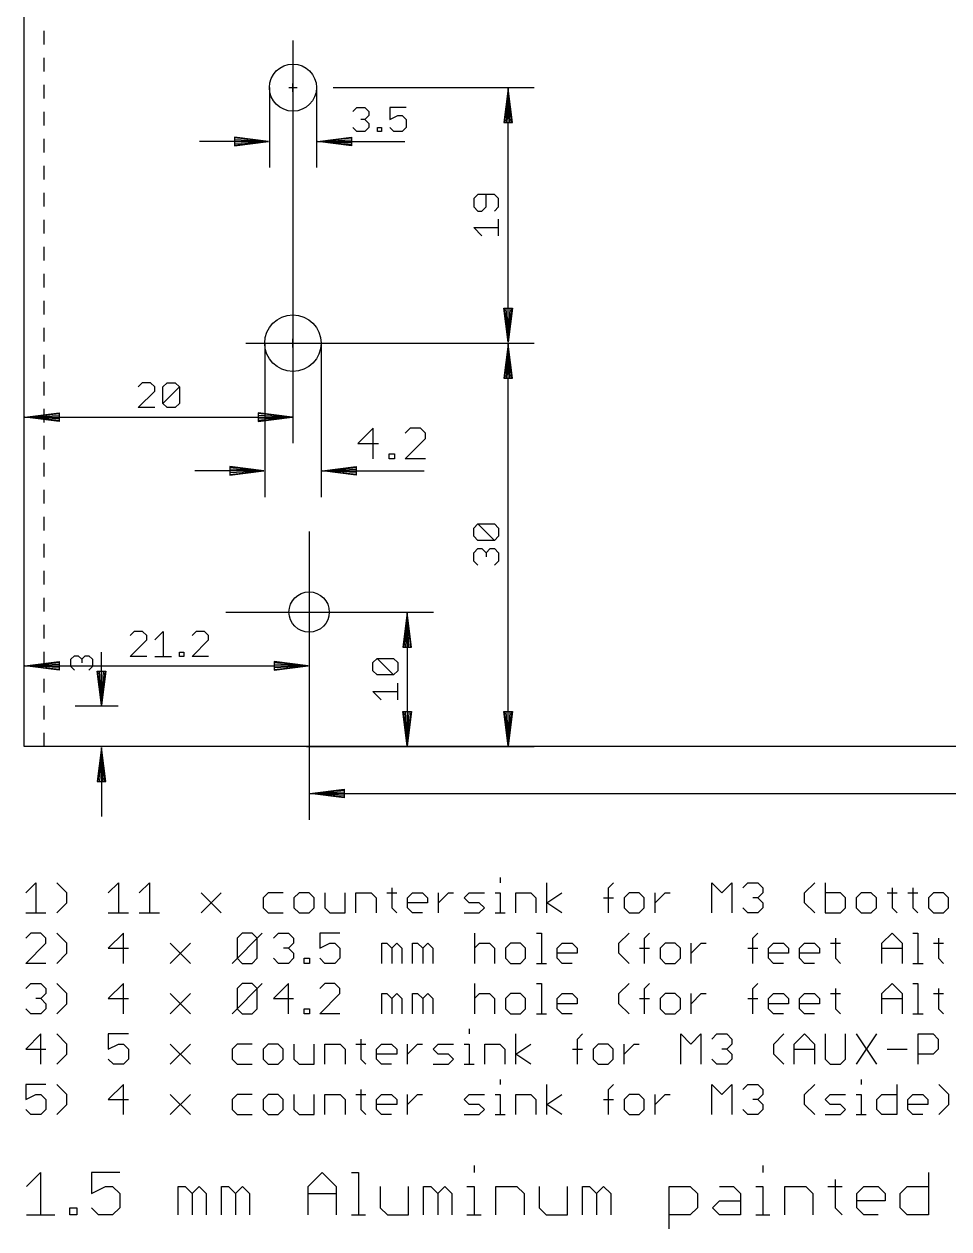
# Model space of a CAD drawing. Extents: x -84 to 369, y -36 to 256.
# Drawn here: x 0 to 68.8, y -35.9 to 53.7 of the extents above; entities that cross this region are included whole.
import ezdxf

# ---------------------------------------------------------------- set-up
doc = ezdxf.new("R2010")
doc.units = 0
doc.header["$MEASUREMENT"] = 0
for name, color, linetype, true_color in [('114', 253, 'CONTINUOUS', 0xadadad), ('20', 7, 'CONTINUOUS', 0xffffff), ('47', 140, 'CONTINUOUS', 0x00bfff)]:
    doc.layers.add(name, color=color, linetype=linetype, true_color=true_color)

msp = doc.modelspace()

# ---------------------------------------------------------------- linework, layer by layer
at = {"layer": '114'}
for p, q in [((33.467, -31.1506), (33.467, -31.6751)), ((54.952, -31.1506), (54.952, -31.6751)), ((0.1778, -32.7241), (1.2268, -31.6751)), ((1.2268, -31.6751), (1.2268, -34.8222)), ((7.11, -31.6751), (5.0119, -31.6751)), ((5.0119, -31.6751), (5.0119, -33.2487)), ((21.1257, -32.7241), (22.1747, -31.6751)), ((22.1747, -31.6751), (23.2238, -32.7241)), ((24.3484, -31.6751), (24.873, -31.6751)), ((24.873, -31.6751), (24.873, -34.8222)), ((60.3232, -32.1996), (60.3232, -34.2977)), ((67.268, -31.6751), (67.268, -34.8222)), ((5.0119, -33.2487), (6.061, -32.7241)), ((6.061, -32.7241), (6.5855, -32.7241)), ((6.5855, -32.7241), (7.11, -33.2487)), ((11.4574, -34.8222), (11.4574, -32.7241)), ((11.4574, -32.7241), (11.9819, -32.7241)), ((11.9819, -32.7241), (12.5065, -33.2487)), ((12.5065, -33.2487), (13.031, -32.7241)), ((13.031, -32.7241), (13.5555, -33.2487)), ((14.6802, -34.8222), (14.6802, -32.7241)), ((14.6802, -32.7241), (15.2047, -32.7241)), ((15.2047, -32.7241), (15.7292, -33.2487)), ((15.7292, -33.2487), (16.2537, -32.7241)), ((16.2537, -32.7241), (16.7782, -33.2487)), ((21.1257, -34.8222), (21.1257, -32.7241)), ((23.2238, -32.7241), (23.2238, -34.8222)), ((26.4969, -32.7241), (26.4969, -34.2977)), ((28.595, -34.8222), (28.595, -32.7241)), ((29.7197, -34.8222), (29.7197, -32.7241)), ((29.7197, -32.7241), (30.2442, -32.7241)), ((30.2442, -32.7241), (30.7687, -33.2487)), ((30.7687, -33.2487), (31.2932, -32.7241)), ((31.2932, -32.7241), (31.8178, -33.2487)), ((32.9425, -32.7241), (33.467, -32.7241)), ((33.467, -32.7241), (33.467, -34.8222)), ((35.091, -34.8222), (35.091, -32.7241)), ((35.091, -32.7241), (36.6645, -32.7241)), ((36.6645, -32.7241), (37.189, -33.2487)), ((38.3137, -32.7241), (38.3137, -34.2977)), ((40.4118, -34.8222), (40.4118, -32.7241)), ((41.5365, -34.8222), (41.5365, -32.7241)), ((41.5365, -32.7241), (42.061, -32.7241)), ((42.061, -32.7241), (42.5855, -33.2487)), ((42.5855, -33.2487), (43.11, -32.7241)), ((43.11, -32.7241), (43.6345, -33.2487)), ((47.982, -35.8712), (47.982, -32.7241)), ((47.982, -32.7241), (49.5555, -32.7241)), ((49.5555, -32.7241), (50.08, -33.2487)), ((51.7292, -32.7241), (52.7783, -32.7241)), ((52.7783, -32.7241), (53.3028, -33.2487)), ((54.4275, -32.7241), (54.952, -32.7241)), ((54.952, -32.7241), (54.952, -34.8222)), ((56.576, -34.8222), (56.576, -32.7241)), ((56.576, -32.7241), (58.1495, -32.7241)), ((58.1495, -32.7241), (58.674, -33.2487)), ((59.7987, -32.7241), (60.8478, -32.7241)), ((61.9472, -33.2487), (62.4717, -32.7241)), ((62.4717, -32.7241), (63.5208, -32.7241)), ((63.5208, -32.7241), (64.0453, -33.2487)), ((65.17, -33.2487), (65.6945, -32.7241)), ((65.6945, -32.7241), (67.268, -32.7241)), ((7.11, -33.2487), (7.11, -34.2977)), ((12.5065, -33.2487), (12.5065, -34.8222)), ((13.5555, -33.2487), (13.5555, -34.8222)), ((15.7292, -33.2487), (15.7292, -34.8222)), ((16.7782, -33.2487), (16.7782, -34.8222)), ((21.1257, -33.2487), (23.2238, -33.2487)), ((30.7687, -33.2487), (30.7687, -34.8222)), ((31.8178, -33.2487), (31.8178, -34.8222)), ((37.189, -33.2487), (37.189, -34.8222)), ((42.5855, -33.2487), (42.5855, -34.8222)), ((43.6345, -33.2487), (43.6345, -34.8222)), ((50.08, -33.2487), (50.08, -34.2977)), ((51.2047, -34.2977), (51.7292, -33.7732)), ((51.7292, -33.7732), (53.3028, -33.7732)), ((53.3028, -33.2487), (53.3028, -34.8222)), ((58.674, -33.2487), (58.674, -34.8222)), ((61.9472, -34.2977), (61.9472, -33.2487)), ((64.0453, -33.7732), (61.9472, -33.7732)), ((64.0453, -33.2487), (64.0453, -33.7732)), ((65.17, -34.2977), (65.17, -33.2487)), ((0.1778, -34.8222), (2.2759, -34.8222)), ((3.4006, -34.8222), (3.4006, -34.2977)), ((3.4006, -34.2977), (3.9251, -34.2977)), ((3.9251, -34.8222), (3.4006, -34.8222)), ((3.9251, -34.2977), (3.9251, -34.8222)), ((5.5364, -34.8222), (5.0119, -34.2977)), ((6.5855, -34.8222), (5.5364, -34.8222)), ((7.11, -34.2977), (6.5855, -34.8222)), ((24.3484, -34.8222), (25.3975, -34.8222)), ((26.4969, -34.2977), (27.0215, -34.8222)), ((27.0215, -34.8222), (28.595, -34.8222)), ((32.9425, -34.8222), (33.9915, -34.8222)), ((38.3137, -34.2977), (38.8382, -34.8222)), ((38.8382, -34.8222), (40.4118, -34.8222)), ((49.5555, -34.8222), (47.982, -34.8222)), ((50.08, -34.2977), (49.5555, -34.8222)), ((51.7292, -34.8222), (51.2047, -34.2977)), ((53.3028, -34.8222), (51.7292, -34.8222)), ((54.4275, -34.8222), (55.4765, -34.8222)), ((60.3232, -34.2977), (60.8478, -34.8222)), ((62.4717, -34.8222), (61.9472, -34.2977)), ((63.5208, -34.8222), (62.4717, -34.8222)), ((65.6945, -34.8222), (65.17, -34.2977)), ((67.268, -34.8222), (65.6945, -34.8222))]:
    msp.add_line(p, q, dxfattribs=at)
at = {"layer": '20'}
for p, q in [((0, 0), (0, 240)), ((1.5, 52.2167), (1.5, 53.225)), ((1.5, 50.2083), (1.5, 51.2167)), ((1.5, 48.2), (1.5, 49.2083)), ((1.5, 46.1917), (1.5, 47.2)), ((1.5, 44.1833), (1.5, 45.1917)), ((1.5, 42.175), (1.5, 43.1833)), ((1.5, 40.1667), (1.5, 41.175)), ((1.5, 38.1583), (1.5, 39.1667)), ((1.5, 36.15), (1.5, 37.1583)), ((1.5, 34.1417), (1.5, 35.15)), ((1.5, 32.1333), (1.5, 33.1417)), ((1.5, 30.125), (1.5, 31.1333)), ((1.5, 28.1167), (1.5, 29.125)), ((1.5, 26.1083), (1.5, 27.1167)), ((1.5, 24.1), (1.5, 25.1083)), ((1.5, 22.0917), (1.5, 23.1)), ((1.5, 20.0833), (1.5, 21.0917)), ((1.5, 18.075), (1.5, 19.0833)), ((1.5, 16.0667), (1.5, 17.075)), ((1.5, 14.0583), (1.5, 15.0667)), ((1.5, 12.05), (1.5, 13.0583)), ((1.5, 10.0417), (1.5, 11.05)), ((1.5, 8.0333), (1.5, 9.0417)), ((1.5, 6.025), (1.5, 7.0333)), ((1.5, 4.0167), (1.5, 5.025)), ((1.5, 2.0083), (1.5, 3.0167)), ((1.5, 0), (1.5, 1.0083)), ((1.5, 0), (0, 0)), ((288.5, 0), (1.5, 0)), ((35.4148, -9.7504), (35.4148, -10.1251)), ((0.127, -10.8744), (0.8763, -10.1251)), ((0.8763, -10.1251), (0.8763, -12.373)), ((3.1783, -10.8744), (2.429, -10.1251)), ((6.2656, -10.8744), (7.0149, -10.1251)), ((7.0149, -10.1251), (7.0149, -12.373)), ((8.5675, -10.8744), (9.3168, -10.1251)), ((9.3168, -10.1251), (9.3168, -12.373)), ((27.3579, -10.4997), (27.3579, -11.9983)), ((38.8768, -12.373), (38.8768, -10.1251)), ((43.4717, -10.4997), (43.8463, -10.1251)), ((43.4717, -12.373), (43.4717, -10.4997)), ((51.1539, -12.373), (51.1539, -10.1251)), ((51.1539, -10.1251), (51.9032, -10.8744)), ((51.9032, -10.8744), (52.6525, -10.1251)), ((52.6525, -10.1251), (52.6525, -12.373)), ((53.4559, -10.4997), (53.8305, -10.1251)), ((53.8305, -10.1251), (54.5798, -10.1251)), ((54.5798, -10.1251), (54.9545, -10.4997)), ((54.9545, -10.4997), (54.9545, -10.8744)), ((58.0598, -10.8744), (58.8091, -10.1251)), ((59.5944, -10.1251), (59.5944, -12.373)), ((64.573, -10.4997), (64.573, -11.9983)), ((66.1077, -10.4997), (66.1077, -11.9983)), ((2.429, -12.373), (3.1783, -11.6237)), ((3.1783, -11.6237), (3.1783, -10.8744)), ((13.1715, -10.8744), (14.6701, -12.373)), ((13.1715, -12.373), (14.6701, -10.8744)), ((18.1501, -10.8744), (17.7754, -11.249)), ((17.7754, -11.249), (17.7754, -11.9983)), ((19.274, -10.8744), (18.1501, -10.8744)), ((20.452, -10.8744), (20.0774, -11.249)), ((20.0774, -11.249), (20.0774, -11.9983)), ((21.2013, -10.8744), (20.452, -10.8744)), ((21.576, -11.249), (21.2013, -10.8744)), ((21.576, -11.9983), (21.576, -11.249)), ((22.3793, -10.8744), (22.3793, -11.9983)), ((23.8779, -12.373), (23.8779, -10.8744)), ((24.6813, -12.373), (24.6813, -10.8744)), ((24.6813, -10.8744), (25.8053, -10.8744)), ((25.8053, -10.8744), (26.1799, -11.249)), ((26.1799, -11.249), (26.1799, -12.373)), ((26.9833, -10.8744), (27.7326, -10.8744)), ((28.5179, -11.249), (28.8926, -10.8744)), ((28.5179, -11.9983), (28.5179, -11.249)), ((30.0165, -11.6237), (28.5179, -11.6237)), ((28.8926, -10.8744), (29.6419, -10.8744)), ((29.6419, -10.8744), (30.0165, -11.249)), ((30.0165, -11.249), (30.0165, -11.6237)), ((30.8199, -12.373), (30.8199, -10.8744)), ((30.8199, -11.6237), (31.5692, -10.8744)), ((31.5692, -10.8744), (31.9438, -10.8744)), ((32.7382, -11.249), (33.1128, -10.8744)), ((33.1128, -11.6237), (32.7382, -11.249)), ((33.1128, -10.8744), (34.2368, -10.8744)), ((33.8621, -11.6237), (33.1128, -11.6237)), ((34.2368, -11.9983), (33.8621, -11.6237)), ((35.0401, -10.8744), (35.4148, -10.8744)), ((35.4148, -10.8744), (35.4148, -12.373)), ((36.5748, -12.373), (36.5748, -10.8744)), ((36.5748, -10.8744), (37.6987, -10.8744)), ((37.6987, -10.8744), (38.0734, -11.249)), ((38.0734, -11.249), (38.0734, -12.373)), ((38.8768, -11.6237), (40.0007, -10.8744)), ((40.0007, -12.373), (38.8768, -11.6237)), ((43.097, -11.249), (43.8463, -11.249)), ((45.0063, -10.8744), (44.6317, -11.249)), ((44.6317, -11.249), (44.6317, -11.9983)), ((45.7556, -10.8744), (45.0063, -10.8744)), ((46.1303, -11.249), (45.7556, -10.8744)), ((46.1303, -11.9983), (46.1303, -11.249)), ((46.9336, -12.373), (46.9336, -10.8744)), ((46.9336, -11.6237), (47.6829, -10.8744)), ((47.6829, -10.8744), (48.0576, -10.8744)), ((54.5798, -11.249), (54.2052, -11.249)), ((54.9545, -10.8744), (54.5798, -11.249)), ((54.5798, -11.249), (54.9545, -11.6237)), ((54.9545, -11.6237), (54.9545, -11.9983)), ((58.0598, -11.6237), (58.0598, -10.8744)), ((58.8091, -12.373), (58.0598, -11.6237)), ((60.7184, -10.8744), (59.5944, -10.8744)), ((61.0931, -11.249), (60.7184, -10.8744)), ((61.0931, -11.9983), (61.0931, -11.249)), ((62.2711, -10.8744), (61.8964, -11.249)), ((61.8964, -11.249), (61.8964, -11.9983)), ((63.0204, -10.8744), (62.2711, -10.8744)), ((63.395, -11.249), (63.0204, -10.8744)), ((63.395, -11.9983), (63.395, -11.249)), ((64.1984, -10.8744), (64.9477, -10.8744)), ((65.733, -10.8744), (66.4823, -10.8744)), ((67.6423, -10.8744), (67.2677, -11.249)), ((67.2677, -11.249), (67.2677, -11.9983)), ((68.3916, -10.8744), (67.6423, -10.8744)), ((68.7663, -11.249), (68.3916, -10.8744)), ((68.7663, -11.9983), (68.7663, -11.249)), ((0.127, -12.373), (1.6256, -12.373)), ((6.2656, -12.373), (7.7642, -12.373)), ((8.5675, -12.373), (10.0662, -12.373)), ((17.7754, -11.9983), (18.1501, -12.373)), ((18.1501, -12.373), (19.274, -12.373)), ((20.0774, -11.9983), (20.452, -12.373)), ((20.452, -12.373), (21.2013, -12.373)), ((21.2013, -12.373), (21.576, -11.9983)), ((22.3793, -11.9983), (22.754, -12.373)), ((22.754, -12.373), (23.8779, -12.373)), ((27.3579, -11.9983), (27.7326, -12.373)), ((28.8926, -12.373), (28.5179, -11.9983)), ((29.6419, -12.373), (28.8926, -12.373)), ((32.7382, -12.373), (33.8621, -12.373)), ((33.8621, -12.373), (34.2368, -11.9983)), ((35.0401, -12.373), (35.7895, -12.373)), ((44.6317, -11.9983), (45.0063, -12.373)), ((45.0063, -12.373), (45.7556, -12.373)), ((45.7556, -12.373), (46.1303, -11.9983)), ((53.8305, -12.373), (53.4559, -11.9983)), ((54.5798, -12.373), (53.8305, -12.373)), ((54.9545, -11.9983), (54.5798, -12.373)), ((59.5944, -12.373), (60.7184, -12.373)), ((60.7184, -12.373), (61.0931, -11.9983)), ((61.8964, -11.9983), (62.2711, -12.373)), ((62.2711, -12.373), (63.0204, -12.373)), ((63.0204, -12.373), (63.395, -11.9983)), ((64.573, -11.9983), (64.9477, -12.373)), ((66.1077, -11.9983), (66.4823, -12.373)), ((67.2677, -11.9983), (67.6423, -12.373)), ((67.6423, -12.373), (68.3916, -12.373)), ((68.3916, -12.373), (68.7663, -11.9983)), ((0.5017, -13.8751), (0.127, -14.2497)), ((1.251, -13.8751), (0.5017, -13.8751)), ((1.6256, -14.2497), (1.251, -13.8751)), ((1.6256, -14.6244), (1.6256, -14.2497)), ((3.1783, -14.6244), (2.429, -13.8751)), ((7.3895, -13.8751), (6.2656, -14.999)), ((7.3895, -16.123), (7.3895, -13.8751)), ((15.4734, -16.123), (17.7214, -13.8751)), ((16.2227, -13.8751), (15.8481, -14.2497)), ((15.8481, -14.2497), (15.8481, -15.7483)), ((16.972, -13.8751), (16.2227, -13.8751)), ((17.3467, -14.2497), (16.972, -13.8751)), ((17.3467, -15.7483), (17.3467, -14.2497)), ((18.5427, -14.2497), (18.9174, -13.8751)), ((18.9174, -13.8751), (19.6667, -13.8751)), ((19.6667, -13.8751), (20.0413, -14.2497)), ((20.0413, -14.2497), (20.0413, -14.6244)), ((23.4943, -13.8751), (21.9957, -13.8751)), ((21.9957, -13.8751), (21.9957, -14.999)), ((33.5055, -13.8751), (33.5055, -16.123)), ((38.1094, -13.8751), (38.4841, -13.8751)), ((38.4841, -13.8751), (38.4841, -16.123)), ((44.248, -14.6244), (44.9973, -13.8751)), ((46.1573, -14.2497), (46.532, -13.8751)), ((46.1573, -16.123), (46.1573, -14.2497)), ((54.2142, -14.2497), (54.5888, -13.8751)), ((54.2142, -16.123), (54.2142, -14.2497)), ((60.3528, -14.2497), (60.3528, -15.7483)), ((63.8147, -14.6244), (64.564, -13.8751)), ((64.564, -13.8751), (65.3133, -14.6244)), ((66.1167, -13.8751), (66.4913, -13.8751)), ((66.4913, -13.8751), (66.4913, -16.123)), ((68.026, -14.2497), (68.026, -15.7483)), ((0.127, -16.123), (1.6256, -14.6244)), ((3.1783, -15.3737), (3.1783, -14.6244)), ((6.2656, -14.999), (7.7642, -14.999)), ((10.8695, -14.6244), (12.3681, -16.123)), ((10.8695, -16.123), (12.3681, -14.6244)), ((19.6667, -14.999), (19.292, -14.999)), ((20.0413, -14.6244), (19.6667, -14.999)), ((19.6667, -14.999), (20.0413, -15.3737)), ((21.9957, -14.999), (22.745, -14.6244)), ((22.745, -14.6244), (23.1196, -14.6244)), ((23.1196, -14.6244), (23.4943, -14.999)), ((23.4943, -14.999), (23.4943, -15.7483)), ((26.5996, -16.123), (26.5996, -14.6244)), ((26.5996, -14.6244), (26.9743, -14.6244)), ((26.9743, -14.6244), (27.3489, -14.999)), ((27.3489, -14.999), (27.7236, -14.6244)), ((27.3489, -14.999), (27.3489, -16.123)), ((27.7236, -14.6244), (28.0982, -14.999)), ((28.0982, -14.999), (28.0982, -16.123)), ((28.9016, -16.123), (28.9016, -14.6244)), ((28.9016, -14.6244), (29.2762, -14.6244)), ((29.2762, -14.6244), (29.6509, -14.999)), ((29.6509, -14.999), (30.0255, -14.6244)), ((29.6509, -14.999), (29.6509, -16.123)), ((30.0255, -14.6244), (30.4002, -14.999)), ((30.4002, -14.999), (30.4002, -16.123)), ((33.5055, -14.999), (33.8802, -14.6244)), ((33.8802, -14.6244), (34.6295, -14.6244)), ((34.6295, -14.6244), (35.0041, -14.999)), ((35.0041, -14.999), (35.0041, -16.123)), ((36.1821, -14.6244), (35.8075, -14.999)), ((35.8075, -14.999), (35.8075, -15.7483)), ((36.9314, -14.6244), (36.1821, -14.6244)), ((37.3061, -14.999), (36.9314, -14.6244)), ((37.3061, -15.7483), (37.3061, -14.999)), ((39.6441, -14.999), (40.0187, -14.6244)), ((39.6441, -15.7483), (39.6441, -14.999)), ((40.0187, -14.6244), (40.768, -14.6244)), ((40.768, -14.6244), (41.1427, -14.999)), ((41.1427, -14.999), (41.1427, -15.3737)), ((44.248, -15.3737), (44.248, -14.6244)), ((45.7827, -14.999), (46.532, -14.999)), ((47.6919, -14.6244), (47.3173, -14.999)), ((47.3173, -14.999), (47.3173, -15.7483)), ((48.4413, -14.6244), (47.6919, -14.6244)), ((48.8159, -14.999), (48.4413, -14.6244)), ((48.8159, -15.7483), (48.8159, -14.999)), ((49.6193, -16.123), (49.6193, -14.6244)), ((49.6193, -15.3737), (50.3686, -14.6244)), ((50.3686, -14.6244), (50.7432, -14.6244)), ((53.8395, -14.999), (54.5888, -14.999)), ((55.3742, -14.999), (55.7488, -14.6244)), ((55.3742, -15.7483), (55.3742, -14.999)), ((55.7488, -14.6244), (56.4981, -14.6244)), ((56.4981, -14.6244), (56.8728, -14.999)), ((56.8728, -14.999), (56.8728, -15.3737)), ((57.6761, -14.999), (58.0508, -14.6244)), ((57.6761, -15.7483), (57.6761, -14.999)), ((58.0508, -14.6244), (58.8001, -14.6244)), ((58.8001, -14.6244), (59.1748, -14.999)), ((59.1748, -14.999), (59.1748, -15.3737)), ((59.9781, -14.6244), (60.7274, -14.6244)), ((63.8147, -16.123), (63.8147, -14.6244)), ((63.8147, -14.999), (65.3133, -14.999)), ((65.3133, -14.6244), (65.3133, -16.123)), ((67.6513, -14.6244), (68.4006, -14.6244)), ((1.6256, -16.123), (0.127, -16.123)), ((2.429, -16.123), (3.1783, -15.3737)), ((15.8481, -15.7483), (16.2227, -16.123)), ((16.2227, -16.123), (16.972, -16.123)), ((16.972, -16.123), (17.3467, -15.7483)), ((18.9174, -16.123), (18.5427, -15.7483)), ((19.6667, -16.123), (18.9174, -16.123)), ((20.0413, -15.7483), (19.6667, -16.123)), ((20.0413, -15.3737), (20.0413, -15.7483)), ((20.8447, -16.123), (20.8447, -15.7483)), ((20.8447, -15.7483), (21.2193, -15.7483)), ((21.2193, -16.123), (20.8447, -16.123)), ((21.2193, -15.7483), (21.2193, -16.123)), ((22.3703, -16.123), (21.9957, -15.7483)), ((23.1196, -16.123), (22.3703, -16.123)), ((23.4943, -15.7483), (23.1196, -16.123)), ((35.8075, -15.7483), (36.1821, -16.123)), ((36.1821, -16.123), (36.9314, -16.123)), ((36.9314, -16.123), (37.3061, -15.7483)), ((38.1094, -16.123), (38.8587, -16.123)), ((41.1427, -15.3737), (39.6441, -15.3737)), ((40.0187, -16.123), (39.6441, -15.7483)), ((40.768, -16.123), (40.0187, -16.123)), ((44.9973, -16.123), (44.248, -15.3737)), ((47.3173, -15.7483), (47.6919, -16.123)), ((47.6919, -16.123), (48.4413, -16.123)), ((48.4413, -16.123), (48.8159, -15.7483)), ((56.8728, -15.3737), (55.3742, -15.3737)), ((55.7488, -16.123), (55.3742, -15.7483)), ((56.4981, -16.123), (55.7488, -16.123)), ((59.1748, -15.3737), (57.6761, -15.3737)), ((58.0508, -16.123), (57.6761, -15.7483)), ((58.8001, -16.123), (58.0508, -16.123)), ((60.3528, -15.7483), (60.7274, -16.123)), ((66.1167, -16.123), (66.866, -16.123)), ((68.026, -15.7483), (68.4006, -16.123)), ((0.127, -17.9997), (0.5017, -17.6251)), ((0.5017, -17.6251), (1.251, -17.6251)), ((1.251, -17.6251), (1.6256, -17.9997)), ((3.1783, -18.3744), (2.429, -17.6251)), ((7.3895, -17.6251), (6.2656, -18.749)), ((7.3895, -19.873), (7.3895, -17.6251)), ((15.4734, -19.873), (17.7214, -17.6251)), ((16.2227, -17.6251), (15.8481, -17.9997)), ((16.972, -17.6251), (16.2227, -17.6251)), ((17.3467, -17.9997), (16.972, -17.6251)), ((19.6667, -17.6251), (18.5427, -18.749)), ((19.6667, -19.873), (19.6667, -17.6251)), ((22.3703, -17.6251), (21.9957, -17.9997)), ((23.1196, -17.6251), (22.3703, -17.6251)), ((23.4943, -17.9997), (23.1196, -17.6251)), ((33.5055, -17.6251), (33.5055, -19.873)), ((38.1094, -17.6251), (38.4841, -17.6251)), ((38.4841, -17.6251), (38.4841, -19.873)), ((44.248, -18.3744), (44.9973, -17.6251)), ((46.1573, -17.9997), (46.532, -17.6251)), ((54.2142, -17.9997), (54.5888, -17.6251)), ((63.8147, -18.3744), (64.564, -17.6251)), ((64.564, -17.6251), (65.3133, -18.3744)), ((66.1167, -17.6251), (66.4913, -17.6251)), ((66.4913, -17.6251), (66.4913, -19.873)), ((1.251, -18.749), (0.8763, -18.749)), ((1.6256, -18.3744), (1.251, -18.749)), ((1.251, -18.749), (1.6256, -19.1237)), ((1.6256, -17.9997), (1.6256, -18.3744)), ((3.1783, -19.1237), (3.1783, -18.3744)), ((6.2656, -18.749), (7.7642, -18.749)), ((10.8695, -18.3744), (12.3681, -19.873)), ((10.8695, -19.873), (12.3681, -18.3744)), ((15.8481, -17.9997), (15.8481, -19.4983)), ((17.3467, -19.4983), (17.3467, -17.9997)), ((18.5427, -18.749), (20.0413, -18.749)), ((21.9957, -19.873), (23.4943, -18.3744)), ((23.4943, -18.3744), (23.4943, -17.9997)), ((26.5996, -19.873), (26.5996, -18.3744)), ((26.5996, -18.3744), (26.9743, -18.3744)), ((26.9743, -18.3744), (27.3489, -18.749)), ((27.3489, -18.749), (27.7236, -18.3744)), ((27.3489, -18.749), (27.3489, -19.873)), ((27.7236, -18.3744), (28.0982, -18.749)), ((28.0982, -18.749), (28.0982, -19.873)), ((28.9016, -19.873), (28.9016, -18.3744)), ((28.9016, -18.3744), (29.2762, -18.3744)), ((29.2762, -18.3744), (29.6509, -18.749)), ((29.6509, -18.749), (30.0255, -18.3744)), ((29.6509, -18.749), (29.6509, -19.873)), ((30.0255, -18.3744), (30.4002, -18.749)), ((30.4002, -18.749), (30.4002, -19.873)), ((33.5055, -18.749), (33.8802, -18.3744)), ((33.8802, -18.3744), (34.6295, -18.3744)), ((34.6295, -18.3744), (35.0041, -18.749)), ((35.0041, -18.749), (35.0041, -19.873)), ((36.1821, -18.3744), (35.8075, -18.749)), ((35.8075, -18.749), (35.8075, -19.4983)), ((36.9314, -18.3744), (36.1821, -18.3744)), ((37.3061, -18.749), (36.9314, -18.3744)), ((37.3061, -19.4983), (37.3061, -18.749)), ((39.6441, -18.749), (40.0187, -18.3744)), ((39.6441, -19.4983), (39.6441, -18.749)), ((40.0187, -18.3744), (40.768, -18.3744)), ((40.768, -18.3744), (41.1427, -18.749)), ((41.1427, -18.749), (41.1427, -19.1237)), ((44.248, -19.1237), (44.248, -18.3744)), ((45.7827, -18.749), (46.532, -18.749)), ((46.1573, -19.873), (46.1573, -17.9997)), ((47.6919, -18.3744), (47.3173, -18.749)), ((47.3173, -18.749), (47.3173, -19.4983)), ((48.4413, -18.3744), (47.6919, -18.3744)), ((48.8159, -18.749), (48.4413, -18.3744)), ((48.8159, -19.4983), (48.8159, -18.749)), ((49.6193, -19.873), (49.6193, -18.3744)), ((49.6193, -19.1237), (50.3686, -18.3744)), ((50.3686, -18.3744), (50.7432, -18.3744)), ((53.8395, -18.749), (54.5888, -18.749)), ((54.2142, -19.873), (54.2142, -17.9997)), ((55.3742, -18.749), (55.7488, -18.3744)), ((55.3742, -19.4983), (55.3742, -18.749)), ((55.7488, -18.3744), (56.4981, -18.3744)), ((56.4981, -18.3744), (56.8728, -18.749)), ((56.8728, -18.749), (56.8728, -19.1237)), ((57.6761, -18.749), (58.0508, -18.3744)), ((57.6761, -19.4983), (57.6761, -18.749)), ((58.0508, -18.3744), (58.8001, -18.3744)), ((58.8001, -18.3744), (59.1748, -18.749)), ((59.1748, -18.749), (59.1748, -19.1237)), ((59.9781, -18.3744), (60.7274, -18.3744)), ((60.3528, -17.9997), (60.3528, -19.4983)), ((63.8147, -19.873), (63.8147, -18.3744)), ((63.8147, -18.749), (65.3133, -18.749)), ((65.3133, -18.3744), (65.3133, -19.873)), ((67.6513, -18.3744), (68.4006, -18.3744)), ((68.026, -17.9997), (68.026, -19.4983)), ((0.5017, -19.873), (0.127, -19.4983)), ((1.6256, -19.4983), (1.251, -19.873)), ((1.6256, -19.1237), (1.6256, -19.4983)), ((2.429, -19.873), (3.1783, -19.1237)), ((15.8481, -19.4983), (16.2227, -19.873)), ((16.972, -19.873), (17.3467, -19.4983)), ((20.8447, -19.873), (20.8447, -19.4983)), ((20.8447, -19.4983), (21.2193, -19.4983)), ((21.2193, -19.4983), (21.2193, -19.873)), ((35.8075, -19.4983), (36.1821, -19.873)), ((36.9314, -19.873), (37.3061, -19.4983)), ((41.1427, -19.1237), (39.6441, -19.1237)), ((40.0187, -19.873), (39.6441, -19.4983)), ((44.9973, -19.873), (44.248, -19.1237)), ((47.3173, -19.4983), (47.6919, -19.873)), ((48.4413, -19.873), (48.8159, -19.4983)), ((56.8728, -19.1237), (55.3742, -19.1237)), ((55.7488, -19.873), (55.3742, -19.4983)), ((59.1748, -19.1237), (57.6761, -19.1237)), ((58.0508, -19.873), (57.6761, -19.4983)), ((60.3528, -19.4983), (60.7274, -19.873)), ((68.026, -19.4983), (68.4006, -19.873)), ((1.251, -19.873), (0.5017, -19.873)), ((16.2227, -19.873), (16.972, -19.873)), ((21.2193, -19.873), (20.8447, -19.873)), ((23.4943, -19.873), (21.9957, -19.873)), ((36.1821, -19.873), (36.9314, -19.873)), ((38.1094, -19.873), (38.8587, -19.873)), ((40.768, -19.873), (40.0187, -19.873)), ((47.6919, -19.873), (48.4413, -19.873)), ((56.4981, -19.873), (55.7488, -19.873)), ((58.8001, -19.873), (58.0508, -19.873)), ((66.1167, -19.873), (66.866, -19.873)), ((1.251, -21.3751), (0.127, -22.499)), ((1.251, -23.623), (1.251, -21.3751)), ((3.1783, -22.1244), (2.429, -21.3751)), ((7.7642, -21.3751), (6.2656, -21.3751)), ((6.2656, -21.3751), (6.2656, -22.499)), ((33.1128, -21.0004), (33.1128, -21.3751)), ((36.5748, -23.623), (36.5748, -21.3751)), ((41.1697, -21.7497), (41.5444, -21.3751)), ((48.8519, -23.623), (48.8519, -21.3751)), ((48.8519, -21.3751), (49.6012, -22.1244)), ((49.6012, -22.1244), (50.3505, -21.3751)), ((50.3505, -21.3751), (50.3505, -23.623)), ((51.1539, -21.7497), (51.5286, -21.3751)), ((51.5286, -21.3751), (52.2779, -21.3751)), ((52.2779, -21.3751), (52.6525, -21.7497)), ((55.7578, -22.1244), (56.5071, -21.3751)), ((57.2925, -22.1244), (58.0418, -21.3751)), ((58.0418, -21.3751), (58.7911, -22.1244)), ((59.5944, -21.3751), (59.5944, -23.2483)), ((61.0931, -23.2483), (61.0931, -21.3751)), ((61.8964, -21.3751), (63.395, -23.623)), ((63.395, -21.3751), (61.8964, -23.623)), ((66.5003, -23.623), (66.5003, -21.3751)), ((66.5003, -21.3751), (67.6243, -21.3751)), ((67.6243, -21.3751), (67.999, -21.7497)), ((3.1783, -22.8737), (3.1783, -22.1244)), ((6.2656, -22.499), (7.0149, -22.1244)), ((7.0149, -22.1244), (7.3895, -22.1244)), ((7.3895, -22.1244), (7.7642, -22.499)), ((10.8695, -22.1244), (12.3681, -23.623)), ((10.8695, -23.623), (12.3681, -22.1244)), ((15.8481, -22.1244), (15.4734, -22.499)), ((16.972, -22.1244), (15.8481, -22.1244)), ((18.1501, -22.1244), (17.7754, -22.499)), ((18.8994, -22.1244), (18.1501, -22.1244)), ((19.274, -22.499), (18.8994, -22.1244)), ((20.0774, -22.1244), (20.0774, -23.2483)), ((21.576, -23.623), (21.576, -22.1244)), ((22.3793, -23.623), (22.3793, -22.1244)), ((22.3793, -22.1244), (23.5033, -22.1244)), ((23.5033, -22.1244), (23.8779, -22.499)), ((24.6813, -22.1244), (25.4306, -22.1244)), ((25.056, -21.7497), (25.056, -23.2483)), ((26.2159, -22.499), (26.5906, -22.1244)), ((26.5906, -22.1244), (27.3399, -22.1244)), ((27.3399, -22.1244), (27.7146, -22.499)), ((28.5179, -23.623), (28.5179, -22.1244)), ((28.5179, -22.8737), (29.2672, -22.1244)), ((29.2672, -22.1244), (29.6419, -22.1244)), ((30.4362, -22.499), (30.8109, -22.1244)), ((30.8109, -22.1244), (31.9348, -22.1244)), ((32.7382, -22.1244), (33.1128, -22.1244)), ((33.1128, -22.1244), (33.1128, -23.623)), ((34.2728, -23.623), (34.2728, -22.1244)), ((34.2728, -22.1244), (35.3968, -22.1244)), ((35.3968, -22.1244), (35.7714, -22.499)), ((36.5748, -22.8737), (37.6987, -22.1244)), ((41.1697, -23.623), (41.1697, -21.7497)), ((42.7044, -22.1244), (42.3297, -22.499)), ((43.4537, -22.1244), (42.7044, -22.1244)), ((43.8283, -22.499), (43.4537, -22.1244)), ((44.6317, -23.623), (44.6317, -22.1244)), ((44.6317, -22.8737), (45.381, -22.1244)), ((45.381, -22.1244), (45.7556, -22.1244)), ((52.6525, -22.1244), (52.2779, -22.499)), ((52.6525, -21.7497), (52.6525, -22.1244)), ((55.7578, -22.8737), (55.7578, -22.1244)), ((57.2925, -23.623), (57.2925, -22.1244)), ((58.7911, -22.1244), (58.7911, -23.623)), ((67.999, -21.7497), (67.999, -22.499)), ((0.127, -22.499), (1.6256, -22.499)), ((2.429, -23.623), (3.1783, -22.8737)), ((6.6402, -23.623), (6.2656, -23.2483)), ((7.7642, -23.2483), (7.3895, -23.623)), ((7.7642, -22.499), (7.7642, -23.2483)), ((15.4734, -22.499), (15.4734, -23.2483)), ((15.4734, -23.2483), (15.8481, -23.623)), ((17.7754, -22.499), (17.7754, -23.2483)), ((17.7754, -23.2483), (18.1501, -23.623)), ((18.8994, -23.623), (19.274, -23.2483)), ((19.274, -23.2483), (19.274, -22.499)), ((20.0774, -23.2483), (20.452, -23.623)), ((23.8779, -22.499), (23.8779, -23.623)), ((25.056, -23.2483), (25.4306, -23.623)), ((26.2159, -23.2483), (26.2159, -22.499)), ((27.7146, -22.8737), (26.2159, -22.8737)), ((26.5906, -23.623), (26.2159, -23.2483)), ((27.7146, -22.499), (27.7146, -22.8737)), ((30.8109, -22.8737), (30.4362, -22.499)), ((31.5602, -22.8737), (30.8109, -22.8737)), ((31.9348, -23.2483), (31.5602, -22.8737)), ((31.5602, -23.623), (31.9348, -23.2483)), ((35.7714, -22.499), (35.7714, -23.623)), ((37.6987, -23.623), (36.5748, -22.8737)), ((40.7951, -22.499), (41.5444, -22.499)), ((42.3297, -22.499), (42.3297, -23.2483)), ((42.3297, -23.2483), (42.7044, -23.623)), ((43.4537, -23.623), (43.8283, -23.2483)), ((43.8283, -23.2483), (43.8283, -22.499)), ((51.5286, -23.623), (51.1539, -23.2483)), ((52.2779, -22.499), (51.9032, -22.499)), ((52.2779, -22.499), (52.6525, -22.8737)), ((52.6525, -23.2483), (52.2779, -23.623)), ((52.6525, -22.8737), (52.6525, -23.2483)), ((56.5071, -23.623), (55.7578, -22.8737)), ((57.2925, -22.499), (58.7911, -22.499)), ((59.5944, -23.2483), (59.9691, -23.623)), ((60.7184, -23.623), (61.0931, -23.2483)), ((64.1984, -22.499), (65.697, -22.499)), ((67.6243, -22.8737), (66.5003, -22.8737)), ((67.999, -22.499), (67.6243, -22.8737)), ((7.3895, -23.623), (6.6402, -23.623)), ((15.8481, -23.623), (16.972, -23.623)), ((18.1501, -23.623), (18.8994, -23.623)), ((20.452, -23.623), (21.576, -23.623)), ((27.3399, -23.623), (26.5906, -23.623)), ((30.4362, -23.623), (31.5602, -23.623)), ((32.7382, -23.623), (33.4875, -23.623)), ((42.7044, -23.623), (43.4537, -23.623)), ((52.2779, -23.623), (51.5286, -23.623)), ((59.9691, -23.623), (60.7184, -23.623)), ((35.4148, -24.7504), (35.4148, -25.1251)), ((62.2711, -24.7504), (62.2711, -25.1251)), ((1.6256, -25.1251), (0.127, -25.1251)), ((0.127, -25.1251), (0.127, -26.249)), ((0.127, -26.249), (0.8763, -25.8744)), ((0.8763, -25.8744), (1.251, -25.8744)), ((1.251, -25.8744), (1.6256, -26.249)), ((3.1783, -25.8744), (2.429, -25.1251)), ((3.1783, -26.6237), (3.1783, -25.8744)), ((7.3895, -25.1251), (6.2656, -26.249)), ((7.3895, -27.373), (7.3895, -25.1251)), ((10.8695, -25.8744), (12.3681, -27.373)), ((10.8695, -27.373), (12.3681, -25.8744)), ((15.8481, -25.8744), (15.4734, -26.249)), ((16.972, -25.8744), (15.8481, -25.8744)), ((18.1501, -25.8744), (17.7754, -26.249)), ((18.8994, -25.8744), (18.1501, -25.8744)), ((19.274, -26.249), (18.8994, -25.8744)), ((20.0774, -25.8744), (20.0774, -26.9983)), ((21.576, -27.373), (21.576, -25.8744)), ((22.3793, -27.373), (22.3793, -25.8744)), ((22.3793, -25.8744), (23.5033, -25.8744)), ((23.5033, -25.8744), (23.8779, -26.249)), ((24.6813, -25.8744), (25.4306, -25.8744)), ((25.056, -25.4997), (25.056, -26.9983)), ((26.2159, -26.249), (26.5906, -25.8744)), ((26.5906, -25.8744), (27.3399, -25.8744)), ((27.3399, -25.8744), (27.7146, -26.249)), ((28.5179, -27.373), (28.5179, -25.8744)), ((28.5179, -26.6237), (29.2672, -25.8744)), ((29.2672, -25.8744), (29.6419, -25.8744)), ((32.7382, -26.249), (33.1128, -25.8744)), ((33.1128, -25.8744), (34.2368, -25.8744)), ((35.0401, -25.8744), (35.4148, -25.8744)), ((35.4148, -25.8744), (35.4148, -27.373)), ((36.5748, -27.373), (36.5748, -25.8744)), ((36.5748, -25.8744), (37.6987, -25.8744)), ((37.6987, -25.8744), (38.0734, -26.249)), ((38.8768, -27.373), (38.8768, -25.1251)), ((38.8768, -26.6237), (40.0007, -25.8744)), ((43.4717, -25.4997), (43.8463, -25.1251)), ((43.4717, -27.373), (43.4717, -25.4997)), ((45.0063, -25.8744), (44.6317, -26.249)), ((45.7556, -25.8744), (45.0063, -25.8744)), ((46.1303, -26.249), (45.7556, -25.8744)), ((46.9336, -27.373), (46.9336, -25.8744)), ((46.9336, -26.6237), (47.6829, -25.8744)), ((47.6829, -25.8744), (48.0576, -25.8744)), ((51.1539, -27.373), (51.1539, -25.1251)), ((51.1539, -25.1251), (51.9032, -25.8744)), ((51.9032, -25.8744), (52.6525, -25.1251)), ((52.6525, -25.1251), (52.6525, -27.373)), ((53.4559, -25.4997), (53.8305, -25.1251)), ((53.8305, -25.1251), (54.5798, -25.1251)), ((54.5798, -25.1251), (54.9545, -25.4997)), ((54.9545, -25.8744), (54.5798, -26.249)), ((54.9545, -25.4997), (54.9545, -25.8744)), ((58.0598, -25.8744), (58.8091, -25.1251)), ((58.0598, -26.6237), (58.0598, -25.8744)), ((59.5944, -26.249), (59.9691, -25.8744)), ((59.9691, -25.8744), (61.0931, -25.8744)), ((61.8964, -25.8744), (62.2711, -25.8744)), ((62.2711, -25.8744), (62.2711, -27.373)), ((63.4311, -26.249), (63.8057, -25.8744)), ((63.8057, -25.8744), (64.9297, -25.8744)), ((64.9297, -25.1251), (64.9297, -27.373)), ((65.733, -26.249), (66.1077, -25.8744)), ((66.1077, -25.8744), (66.857, -25.8744)), ((66.857, -25.8744), (67.2316, -26.249)), ((68.7843, -25.8744), (68.035, -25.1251)), ((68.7843, -26.6237), (68.7843, -25.8744)), ((1.6256, -26.249), (1.6256, -26.9983)), ((2.429, -27.373), (3.1783, -26.6237)), ((6.2656, -26.249), (7.7642, -26.249)), ((15.4734, -26.249), (15.4734, -26.9983)), ((17.7754, -26.249), (17.7754, -26.9983)), ((19.274, -26.9983), (19.274, -26.249)), ((23.8779, -26.249), (23.8779, -27.373)), ((26.2159, -26.9983), (26.2159, -26.249)), ((27.7146, -26.6237), (26.2159, -26.6237)), ((27.7146, -26.249), (27.7146, -26.6237)), ((33.1128, -26.6237), (32.7382, -26.249)), ((33.8621, -26.6237), (33.1128, -26.6237)), ((34.2368, -26.9983), (33.8621, -26.6237)), ((38.0734, -26.249), (38.0734, -27.373)), ((40.0007, -27.373), (38.8768, -26.6237)), ((43.097, -26.249), (43.8463, -26.249)), ((44.6317, -26.249), (44.6317, -26.9983)), ((46.1303, -26.9983), (46.1303, -26.249)), ((54.5798, -26.249), (54.2052, -26.249)), ((54.5798, -26.249), (54.9545, -26.6237)), ((54.9545, -26.6237), (54.9545, -26.9983)), ((58.8091, -27.373), (58.0598, -26.6237)), ((59.9691, -26.6237), (59.5944, -26.249)), ((60.7184, -26.6237), (59.9691, -26.6237)), ((61.0931, -26.9983), (60.7184, -26.6237)), ((63.4311, -26.9983), (63.4311, -26.249)), ((65.733, -26.9983), (65.733, -26.249)), ((67.2316, -26.6237), (65.733, -26.6237)), ((67.2316, -26.249), (67.2316, -26.6237)), ((68.035, -27.373), (68.7843, -26.6237)), ((0.5017, -27.373), (0.127, -26.9983)), ((1.251, -27.373), (0.5017, -27.373)), ((1.6256, -26.9983), (1.251, -27.373)), ((15.4734, -26.9983), (15.8481, -27.373)), ((15.8481, -27.373), (16.972, -27.373)), ((17.7754, -26.9983), (18.1501, -27.373)), ((18.1501, -27.373), (18.8994, -27.373)), ((18.8994, -27.373), (19.274, -26.9983)), ((20.0774, -26.9983), (20.452, -27.373)), ((20.452, -27.373), (21.576, -27.373)), ((25.056, -26.9983), (25.4306, -27.373)), ((26.5906, -27.373), (26.2159, -26.9983)), ((27.3399, -27.373), (26.5906, -27.373)), ((32.7382, -27.373), (33.8621, -27.373)), ((33.8621, -27.373), (34.2368, -26.9983)), ((35.0401, -27.373), (35.7895, -27.373)), ((44.6317, -26.9983), (45.0063, -27.373)), ((45.0063, -27.373), (45.7556, -27.373)), ((45.7556, -27.373), (46.1303, -26.9983)), ((53.8305, -27.373), (53.4559, -26.9983)), ((54.5798, -27.373), (53.8305, -27.373)), ((54.9545, -26.9983), (54.5798, -27.373)), ((59.5944, -27.373), (60.7184, -27.373)), ((60.7184, -27.373), (61.0931, -26.9983)), ((61.8964, -27.373), (62.6457, -27.373)), ((63.8057, -27.373), (63.4311, -26.9983)), ((64.9297, -27.373), (63.8057, -27.373)), ((66.1077, -27.373), (65.733, -26.9983)), ((66.857, -27.373), (66.1077, -27.373))]:
    msp.add_line(p, q, dxfattribs=at)
for centre, radius in [((20, 49), 1.75), ((20, 30), 2.1), ((21.2, 10), 1.5)]:
    msp.add_circle(centre, radius, dxfattribs=at)
at = {"layer": '47'}
for p, q in [((20, 52.5), (20, 22.55)), ((20, 48.6808), (20, 49.3192)), ((18.25, 49), (18.25, 43.05)), ((19.6808, 49), (20.3192, 49)), ((21.75, 49), (21.75, 43.05)), ((23, 49), (37.95, 49)), ((36, 48.935), (35.6808, 46.4)), ((36, 48.935), (35.74, 46.4)), ((36, 48.935), (35.87, 46.4)), ((36, 30.065), (36, 48.935)), ((36.3192, 46.4), (36, 48.935)), ((36.13, 46.4), (36, 48.935)), ((36.26, 46.4), (36, 48.935)), ((24.4516, 47.2302), (24.7513, 47.5299)), ((24.7513, 47.5299), (25.3508, 47.5299)), ((25.3508, 47.5299), (25.6505, 47.2302)), ((28.4128, 47.5299), (27.214, 47.5299)), ((27.214, 47.5299), (27.214, 46.6308)), ((25.3508, 46.6308), (25.051, 46.6308)), ((25.6505, 46.9305), (25.3508, 46.6308)), ((25.3508, 46.6308), (25.6505, 46.331)), ((25.6505, 47.2302), (25.6505, 46.9305)), ((27.214, 46.6308), (27.8134, 46.9305)), ((27.8134, 46.9305), (28.1131, 46.9305)), ((28.1131, 46.9305), (28.4128, 46.6308)), ((28.4128, 46.6308), (28.4128, 46.0313)), ((24.7513, 45.7316), (24.4516, 46.0313)), ((25.3508, 45.7316), (24.7513, 45.7316)), ((25.6505, 46.0313), (25.3508, 45.7316)), ((25.6505, 46.331), (25.6505, 46.0313)), ((26.2932, 45.7316), (26.2932, 46.0313)), ((26.2932, 46.0313), (26.5929, 46.0313)), ((26.5929, 45.7316), (26.2932, 45.7316)), ((26.5929, 46.0313), (26.5929, 45.7316)), ((27.5137, 45.7316), (27.214, 46.0313)), ((28.1131, 45.7316), (27.5137, 45.7316)), ((28.4128, 46.0313), (28.1131, 45.7316)), ((35.6808, 46.4), (36.3192, 46.4)), ((18.185, 45), (13.05, 45)), ((18.185, 45), (15.65, 45.3192)), ((15.65, 45.3192), (15.65, 44.6808)), ((18.185, 45), (15.65, 45.26)), ((18.185, 45), (15.65, 45.13)), ((15.65, 44.6808), (18.185, 45)), ((15.65, 44.87), (18.185, 45)), ((15.65, 44.74), (18.185, 45)), ((21.815, 45), (24.35, 45.3192)), ((21.815, 45), (24.35, 45.26)), ((21.815, 45), (24.35, 45.13)), ((21.815, 45), (28.3309, 45)), ((24.35, 44.6808), (21.815, 45)), ((24.35, 44.87), (21.815, 45)), ((24.35, 44.74), (21.815, 45)), ((24.35, 45.3192), (24.35, 44.6808)), ((33.7528, 41.0573), (33.4446, 40.7491)), ((33.4446, 40.7491), (33.4446, 40.1327)), ((34.9856, 41.0573), (33.7528, 41.0573)), ((34.3692, 40.1327), (34.3692, 41.0573)), ((35.2938, 40.7491), (34.9856, 41.0573)), ((35.2938, 40.1327), (35.2938, 40.7491)), ((33.4446, 40.1327), (33.7528, 39.8245)), ((33.7528, 39.8245), (34.061, 39.8245)), ((34.061, 39.8245), (34.3692, 40.1327)), ((34.9856, 39.8245), (35.2938, 40.1327)), ((34.061, 37.9829), (33.4446, 38.5993)), ((33.4446, 38.5993), (35.2938, 38.5993)), ((35.2938, 37.9829), (35.2938, 39.2157)), ((36, 30.065), (35.6808, 32.6)), ((35.6808, 32.6), (36.3192, 32.6)), ((36, 30.065), (35.74, 32.6)), ((36, 30.065), (35.87, 32.6)), ((36.3192, 32.6), (36, 30.065)), ((36.13, 32.6), (36, 30.065)), ((36.26, 32.6), (36, 30.065)), ((16.5, 30), (37.95, 30)), ((17.9, 30), (17.9, 18.55)), ((19.6808, 30), (20.3192, 30)), ((20, 29.6808), (20, 30.3192)), ((22.1, 30), (22.1, 18.55)), ((23, 30), (37.95, 30)), ((36, 29.935), (35.6808, 27.4)), ((36, 29.935), (35.74, 27.4)), ((36, 29.935), (35.87, 27.4)), ((36, 0.065), (36, 29.935)), ((36.3192, 27.4), (36, 29.935)), ((36.13, 27.4), (36, 29.935)), ((36.26, 27.4), (36, 29.935)), ((8.7911, 27.0554), (8.4829, 26.7472)), ((9.4075, 27.0554), (8.7911, 27.0554)), ((9.7157, 26.7472), (9.4075, 27.0554)), ((10.3245, 26.7472), (10.6327, 27.0554)), ((10.6327, 27.0554), (11.2491, 27.0554)), ((11.2491, 27.0554), (11.5573, 26.7472)), ((35.6808, 27.4), (36.3192, 27.4)), ((0, 15), (0, 26.45)), ((8.4829, 25.2062), (9.7157, 26.439)), ((9.7157, 26.439), (9.7157, 26.7472)), ((10.3245, 25.5144), (10.3245, 26.7472)), ((10.3245, 25.5144), (11.5573, 26.7472)), ((11.5573, 26.7472), (11.5573, 25.5144)), ((9.7157, 25.2062), (8.4829, 25.2062)), ((10.6327, 25.2062), (10.3245, 25.5144)), ((11.2491, 25.2062), (10.6327, 25.2062)), ((11.5573, 25.5144), (11.2491, 25.2062)), ((0.065, 24.5), (2.6, 24.8192)), ((0.065, 24.5), (2.6, 24.76)), ((0.065, 24.5), (2.6, 24.63)), ((0.065, 24.5), (19.935, 24.5)), ((2.6, 24.1808), (0.065, 24.5)), ((2.6, 24.37), (0.065, 24.5)), ((2.6, 24.24), (0.065, 24.5)), ((2.6, 24.8192), (2.6, 24.1808)), ((19.935, 24.5), (17.4, 24.8192)), ((17.4, 24.8192), (17.4, 24.1808)), ((19.935, 24.5), (17.4, 24.76)), ((19.935, 24.5), (17.4, 24.63)), ((17.4, 24.1808), (19.935, 24.5)), ((17.4, 24.37), (19.935, 24.5)), ((17.4, 24.24), (19.935, 24.5)), ((25.971, 23.68), (24.827, 22.536)), ((25.971, 21.392), (25.971, 23.68)), ((28.7165, 23.68), (28.3352, 23.2986)), ((29.4792, 23.68), (28.7165, 23.68)), ((29.8605, 23.2986), (29.4792, 23.68)), ((29.8605, 22.9173), (29.8605, 23.2986)), ((24.827, 22.536), (26.3523, 22.536)), ((28.3352, 21.392), (29.8605, 22.9173)), ((27.1658, 21.392), (27.1658, 21.7733)), ((27.1658, 21.7733), (27.5471, 21.7733)), ((27.5471, 21.7733), (27.5471, 21.392)), ((17.835, 20.5), (15.3, 20.8192)), ((15.3, 20.8192), (15.3, 20.1808)), ((17.835, 20.5), (15.3, 20.76)), ((17.835, 20.5), (15.3, 20.63)), ((22.165, 20.5), (24.7, 20.8192)), ((22.165, 20.5), (24.7, 20.76)), ((22.165, 20.5), (24.7, 20.63)), ((24.7, 20.8192), (24.7, 20.1808)), ((27.5471, 21.392), (27.1658, 21.392)), ((29.8605, 21.392), (28.3352, 21.392)), ((17.835, 20.5), (12.7, 20.5)), ((15.3, 20.1808), (17.835, 20.5)), ((15.3, 20.37), (17.835, 20.5)), ((15.3, 20.24), (17.835, 20.5)), ((22.165, 20.5), (29.752, 20.5)), ((24.7, 20.1808), (22.165, 20.5)), ((24.7, 20.37), (22.165, 20.5)), ((24.7, 20.24), (22.165, 20.5)), ((33.4446, 16.2491), (33.7528, 16.5573)), ((33.4446, 15.6327), (33.4446, 16.2491)), ((33.7528, 16.5573), (34.9856, 16.5573)), ((34.9856, 15.3245), (33.7528, 16.5573)), ((34.9856, 16.5573), (35.2938, 16.2491)), ((35.2938, 16.2491), (35.2938, 15.6327)), ((21.2, 16), (21.2, 4.05)), ((33.7528, 15.3245), (33.4446, 15.6327)), ((34.9856, 15.3245), (33.7528, 15.3245)), ((35.2938, 15.6327), (34.9856, 15.3245)), ((33.4446, 14.4075), (33.7528, 14.7157)), ((33.4446, 13.7911), (33.4446, 14.4075)), ((33.7528, 14.7157), (34.061, 14.7157)), ((34.061, 14.7157), (34.3692, 14.4075)), ((34.3692, 14.4075), (34.6774, 14.7157)), ((34.3692, 14.4075), (34.3692, 14.0993)), ((34.6774, 14.7157), (34.9856, 14.7157)), ((34.9856, 14.7157), (35.2938, 14.4075)), ((35.2938, 14.4075), (35.2938, 13.7911)), ((33.7528, 13.4829), (33.4446, 13.7911)), ((35.2938, 13.7911), (34.9856, 13.4829)), ((15, 10), (30.45, 10)), ((28.5, 9.935), (28.1808, 7.4)), ((28.5, 9.935), (28.24, 7.4)), ((28.5, 9.935), (28.37, 7.4)), ((28.5, 9.935), (28.5, 0.065)), ((28.8192, 7.4), (28.5, 9.935)), ((28.63, 7.4), (28.5, 9.935)), ((28.76, 7.4), (28.5, 9.935)), ((8.1951, 8.5554), (7.8869, 8.2472)), ((8.8115, 8.5554), (8.1951, 8.5554)), ((9.1197, 8.2472), (8.8115, 8.5554)), ((9.1197, 7.939), (9.1197, 8.2472)), ((9.7284, 7.939), (10.3448, 8.5554)), ((10.3448, 8.5554), (10.3448, 6.7062)), ((12.799, 8.5554), (12.4908, 8.2472)), ((13.4154, 8.5554), (12.799, 8.5554)), ((13.7236, 8.2472), (13.4154, 8.5554)), ((13.7236, 7.939), (13.7236, 8.2472)), ((0, 3), (0, 7.95)), ((7.8869, 6.7062), (9.1197, 7.939)), ((12.4908, 6.7062), (13.7236, 7.939)), ((28.1808, 7.4), (28.8192, 7.4)), ((0.065, 6), (2.6, 6.3192)), ((2.6, 6.3192), (2.6, 5.6808)), ((3.485, 6.4897), (3.752, 6.7566)), ((3.485, 5.9558), (3.485, 6.4897)), ((3.752, 6.7566), (4.0189, 6.7566)), ((4.0189, 6.7566), (4.2858, 6.4897)), ((4.2858, 6.4897), (4.5527, 6.7566)), ((4.2858, 6.4897), (4.2858, 6.2228)), ((4.5527, 6.7566), (4.8197, 6.7566)), ((4.8197, 6.7566), (5.0866, 6.4897)), ((5.0866, 6.4897), (5.0866, 5.9558)), ((5.75, 3.065), (5.75, 7.0192)), ((9.1197, 6.7062), (7.8869, 6.7062)), ((9.7284, 6.7062), (10.9612, 6.7062)), ((11.57, 6.7062), (11.57, 7.0144)), ((11.57, 7.0144), (11.8782, 7.0144)), ((11.8782, 6.7062), (11.57, 6.7062)), ((11.8782, 7.0144), (11.8782, 6.7062)), ((13.7236, 6.7062), (12.4908, 6.7062)), ((21.135, 6), (18.6, 6.3192)), ((18.6, 6.3192), (18.6, 5.6808)), ((21.2, 7), (21.2, -5.45)), ((25.9446, 6.2491), (26.2528, 6.5573)), ((26.2528, 6.5573), (27.4856, 6.5573)), ((27.4856, 5.3245), (26.2528, 6.5573)), ((27.4856, 6.5573), (27.7938, 6.2491)), ((0.065, 6), (2.6, 6.26)), ((0.065, 6), (2.6, 6.13)), ((0.065, 6), (21.135, 6)), ((2.6, 5.6808), (0.065, 6)), ((2.6, 5.87), (0.065, 6)), ((2.6, 5.74), (0.065, 6)), ((3.752, 5.6889), (3.485, 5.9558)), ((5.0866, 5.9558), (4.8197, 5.6889)), ((5.75, 3.065), (5.4308, 5.6)), ((5.4308, 5.6), (6.0692, 5.6)), ((5.75, 3.065), (5.49, 5.6)), ((5.75, 3.065), (5.62, 5.6)), ((6.0692, 5.6), (5.75, 3.065)), ((5.88, 5.6), (5.75, 3.065)), ((6.01, 5.6), (5.75, 3.065)), ((21.135, 6), (18.6, 6.26)), ((21.135, 6), (18.6, 6.13)), ((18.6, 5.6808), (21.135, 6)), ((18.6, 5.87), (21.135, 6)), ((18.6, 5.74), (21.135, 6)), ((25.9446, 5.6327), (25.9446, 6.2491)), ((26.2528, 5.3245), (25.9446, 5.6327)), ((27.7938, 5.6327), (27.4856, 5.3245)), ((27.7938, 6.2491), (27.7938, 5.6327)), ((27.4856, 5.3245), (26.2528, 5.3245)), ((27.7938, 3.4829), (27.7938, 4.7157)), ((26.561, 3.4829), (25.9446, 4.0993)), ((25.9446, 4.0993), (27.7938, 4.0993)), ((7, 3), (3.8, 3)), ((28.5, 0.065), (28.1808, 2.6)), ((28.1808, 2.6), (28.8192, 2.6)), ((28.5, 0.065), (28.24, 2.6)), ((28.5, 0.065), (28.37, 2.6)), ((28.8192, 2.6), (28.5, 0.065)), ((28.63, 2.6), (28.5, 0.065)), ((28.76, 2.6), (28.5, 0.065)), ((36, 0.065), (35.6808, 2.6)), ((35.6808, 2.6), (36.3192, 2.6)), ((36, 0.065), (35.74, 2.6)), ((36, 0.065), (35.87, 2.6)), ((36.3192, 2.6), (36, 0.065)), ((36.13, 2.6), (36, 0.065)), ((36.26, 2.6), (36, 0.065)), ((9.75, 0), (3.8, 0)), ((21, 0), (37.95, 0)), ((26, 0), (30.45, 0)), ((5.75, -0.065), (5.4308, -2.6)), ((5.75, -0.065), (5.49, -2.6)), ((5.75, -0.065), (5.62, -2.6)), ((5.75, -0.065), (5.75, -5.2)), ((6.0692, -2.6), (5.75, -0.065)), ((5.88, -2.6), (5.75, -0.065)), ((6.01, -2.6), (5.75, -0.065)), ((5.4308, -2.6), (6.0692, -2.6)), ((21.265, -3.5), (23.8, -3.1808)), ((21.265, -3.5), (23.8, -3.24)), ((21.265, -3.5), (23.8, -3.37)), ((21.265, -3.5), (124.135, -3.5)), ((23.8, -3.8192), (21.265, -3.5)), ((23.8, -3.63), (21.265, -3.5)), ((23.8, -3.76), (21.265, -3.5)), ((23.8, -3.1808), (23.8, -3.8192))]:
    msp.add_line(p, q, dxfattribs=at)

doc.saveas('drawing.dxf')
